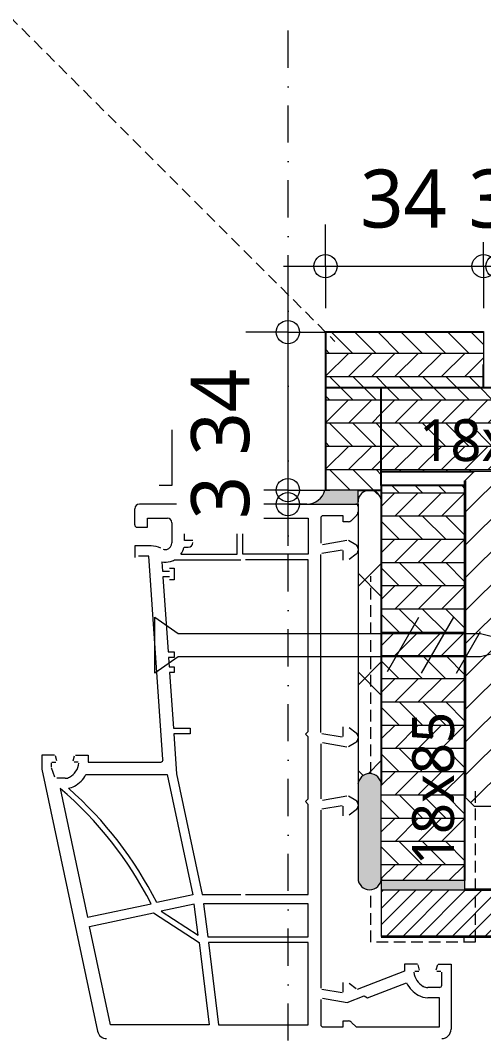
# Model space of a CAD drawing. Header units: millimetres. Extents: x 6732 to 10947, y 894 to 9086.
# Drawn here: x 9355.2 to 9454.8, y 3157.5 to 3376.6 of the extents above; entities that cross this region are included whole.
import ezdxf

# ---------------------------------------------------------------- set-up
doc = ezdxf.new("R2010")
doc.units = ezdxf.units.MM
doc.linetypes.add('MV_hidden', pattern=[3.75, 2.5, -1.25])
doc.linetypes.add('MV_stramien', pattern=[16, 8, -4, 0, -4])
for name, color, linetype, lineweight in [('A-ANNO-DIMS', 211, 'Continuous', 13), ('A-ANNO-DIMS-5', 211, 'Continuous', 13), ('A-DETL', 90, 'Continuous', 13), ('A-DETL-GENF', 92, 'Continuous', 18), ('A-DETL-MEDM', 33, 'Continuous', 25), ('G-ANNO-TEXT', 231, 'Continuous', 13)]:
    doc.layers.add(name, color=color, linetype=linetype, lineweight=lineweight)
doc.styles.add('Segoe UI_2', font='segoeui.ttf', dxfattribs={"height": 12.5})
doc.styles.add('Segoe UI_3', font='segoeui.ttf', dxfattribs={"height": 9})
doc.dimstyles.new('2_5_mm_1', dxfattribs={"dimscale": 304.8, "dimtxt": 13.092049, "dimasz": 0.016404, "dimexe": 0.029528, "dimexo": 0.0625, "dimgap": 0.014764, "dimtad": 1, "dimdec": 0, "dimzin": 0, "dimdsep": 46, "dimtxsty": 'Segoe UI_2', "dimblk1": 'DOTBLANK', "dimblk2": 'DOTBLANK', "dimsah": 1, "dimcen": 0.09, "dimdle": 0.029528, "dimazin": 0, "dimtfac": 1, "dimtdec": 4, "dimtix": 1, "dimtmove": 0, "dimatfit": 3, "dimfxl": 0.029528, "dimfxlon": 1, "dimtvp": 1, "dimtfill": 1, "dimtolj": 1, "dimtzin": 0, "dimarcsym": 2})
pattern_1 = [(0, (0, 0), (0, 5), [50, 0]), (45, (0, 0), (5.0006592, 0), [7.071, -7.071]), (315, (0, 0), (5.0006592, 0), [7.071, -7.071])]

# ---------------------------------------------------------------- blocks, each defined once
blk = doc.blocks.new('28 schroef - 5_0x80-4440999-Details Strandbaak Patio Woning')
at = {"layer": 'A-DETL-GENF', "lineweight": 13}
h = blk.add_hatch(dxfattribs=at)
h.set_pattern_fill('FP_31', color=256, style=0, pattern_type=2)
h.set_pattern_definition([(240, (0, 0), (-11.2583, 6.5), [])])
h.paths.add_polyline_path([(50, -6), (70, -6), (70, 6), (50, 6)])
h = blk.add_hatch(dxfattribs=at)
h.set_pattern_fill('FP_32', color=256, style=0, pattern_type=2)
h.set_pattern_definition([(240, (7.5, 0), (-11.2583, 6.5), [])])
h.paths.add_polyline_path([(50, -6), (70, -6), (70, 6), (50, 6)])
for p, q in [((0, -6), (0, 6)), ((0, 6), (5, 2.5)), ((5, 2.5), (70, 2.5)), ((70, 2.5), (80, 0)), ((80, 0), (70, -2.5)), ((5, -2.5), (0, -6)), ((70, -2.5), (5, -2.5))]:
    blk.add_line(p, q, dxfattribs=at)
blk = doc.blocks.new('DIMBLOCK204-Details Strandbaak Patio Woning')
at = {"layer": 'A-ANNO-DIMS-5'}
for p, q in [((9420.84, 3323.72), (9420.84, 3332.72)), ((9454.84, 3323.72), (9454.84, 3332.72)), ((9411.84, 3323.72), (9454.84, 3323.72)), ((9420.84, 3323.72), (9420.84, 3314.72)), ((9454.84, 3323.72), (9454.84, 3314.72))]:
    blk.add_line(p, q, dxfattribs=at)
for centre in [(9420.84, 3323.72), (9454.84, 3323.72)]:
    blk.add_circle(centre, 2.5, dxfattribs=at)
at = {"layer": 'A-ANNO-DIMS-5', "color": 0, "insert": (9428.32, 3344.53), "char_height": 12.5, "width": 22.8516, "attachment_point": 1, "line_spacing_factor": 1.142579, "style": 'Segoe UI_2', "bg_fill": 3, "box_fill_scale": 1.25, "bg_fill_color": 9, "bg_fill_true_color": 13158600, "bg_fill_transparency": 0}
blk.add_mtext('34', dxfattribs=at)
blk = doc.blocks.new('_DotBlank')
at = {"color": 0, "linetype": 'ByBlock', "lineweight": -2}
blk.add_line((-0.5, 0), (-1, 0), dxfattribs=at)
blk.add_circle((0, 0), 0.5, dxfattribs=at)
blk = doc.blocks.new('DIMBLOCK205-Details Strandbaak Patio Woning')
at = {"layer": 'A-ANNO-DIMS-5'}
for p, q in [((9454.84, 3323.72), (9454.84, 3332.72)), ((9457.84, 3323.72), (9457.84, 3332.72)), ((9454.84, 3323.72), (9466.84, 3323.72)), ((9454.84, 3323.72), (9454.84, 3314.72)), ((9457.84, 3323.72), (9457.84, 3314.72))]:
    blk.add_line(p, q, dxfattribs=at)
for centre in [(9454.84, 3323.72), (9457.84, 3323.72)]:
    blk.add_circle(centre, 2.5, dxfattribs=at)
at = {"layer": 'A-ANNO-DIMS-5', "color": 0, "insert": (9451.58, 3344.53), "char_height": 12.5, "width": 11.4258, "attachment_point": 1, "line_spacing_factor": 1.142579, "style": 'Segoe UI_2', "bg_fill": 3, "box_fill_scale": 1.25, "bg_fill_color": 9, "bg_fill_true_color": 13158600, "bg_fill_transparency": 0}
blk.add_mtext('3', dxfattribs=at)
blk = doc.blocks.new('DIMBLOCK206-Details Strandbaak Patio Woning')
at = {"layer": 'A-ANNO-DIMS-5'}
for p, q in [((9412.75, 3318.55), (9412.75, 3275.55)), ((9412.75, 3309.55), (9403.75, 3309.55)), ((9412.75, 3309.55), (9421.75, 3309.55)), ((9412.75, 3275.55), (9403.75, 3275.55)), ((9412.75, 3275.55), (9421.75, 3275.55))]:
    blk.add_line(p, q, dxfattribs=at)
for centre in [(9412.75, 3309.55), (9412.75, 3275.55)]:
    blk.add_circle(centre, 2.5, dxfattribs=at)
at = {"layer": 'A-ANNO-DIMS-5', "color": 0, "insert": (9391.94, 3283.02), "char_height": 12.5, "width": 22.8516, "attachment_point": 1, "rotation": 90, "line_spacing_factor": 1.142579, "style": 'Segoe UI_2', "bg_fill": 3, "box_fill_scale": 1.25, "bg_fill_color": 9, "bg_fill_true_color": 13158600, "bg_fill_transparency": 0}
blk.add_mtext('34', dxfattribs=at)
blk = doc.blocks.new('DIMBLOCK207-Details Strandbaak Patio Woning')
at = {"layer": 'A-ANNO-DIMS-5'}
for p, q in [((9412.75, 3275.55), (9403.75, 3275.55)), ((9412.75, 3275.55), (9412.75, 3263.55)), ((9412.75, 3275.55), (9421.75, 3275.55)), ((9412.75, 3272.55), (9403.75, 3272.55)), ((9412.75, 3272.55), (9421.75, 3272.55))]:
    blk.add_line(p, q, dxfattribs=at)
for centre in [(9412.75, 3275.55), (9412.75, 3272.55)]:
    blk.add_circle(centre, 2.5, dxfattribs=at)
at = {"layer": 'A-ANNO-DIMS-5', "color": 0, "insert": (9391.94, 3269.29), "char_height": 12.5, "width": 11.4258, "attachment_point": 1, "rotation": 90, "line_spacing_factor": 1.142579, "style": 'Segoe UI_2', "bg_fill": 3, "box_fill_scale": 1.25, "bg_fill_color": 9, "bg_fill_true_color": 13158600, "bg_fill_transparency": 0}
blk.add_mtext('3', dxfattribs=at)

msp = doc.modelspace()

# ---------------------------------------------------------------- hatches: boundary and pattern name
at = {"layer": 'A-DETL-GENF', "lineweight": 13}
h = msp.add_hatch(dxfattribs=at)
h.set_pattern_fill('FP_7', color=254, style=0, pattern_type=2)
h.set_pattern_definition(pattern_1)
h.paths.add_polyline_path([(9432.84, 3297.55), (9454.84, 3297.55), (9454.84, 3309.55), (9420.84, 3309.55), (9420.84, 3297.55)])
h = msp.add_hatch(dxfattribs=at)
h.set_pattern_fill('FP_7', color=254, style=0, pattern_type=2)
h.set_pattern_definition(pattern_1)
h.paths.add_polyline_path([(9427.84, 3275.55), (9432.84, 3275.55), (9432.84, 3297.55), (9420.84, 3297.55), (9420.84, 3275.55)])
h = msp.add_hatch(dxfattribs=at)
h.set_pattern_fill('FP_7', color=254, style=0, pattern_type=2)
h.set_pattern_definition(pattern_1)
h.paths.add_polyline_path([(9452.84, 3279.55), (9538.84, 3279.55), (9538.84, 3297.55), (9432.84, 3297.55), (9432.84, 3279.55), (9450.84, 3279.55)])
h = msp.add_hatch(dxfattribs=at)
h.set_pattern_fill('FP_41', color=254, style=0, pattern_type=2)
h.set_pattern_definition([(45, (0, 0), (-1.76776695, 1.76776695), [])])
h.paths.add_polyline_path([(9492.05, 3179.55), (9550.84, 3179.55), (9550.84, 3297.55), (9540.84, 3297.55), (9540.84, 3189.55), (9432.84, 3189.55), (9432.84, 3179.55), (9455.83, 3179.55)])
h = msp.add_hatch(dxfattribs=at)
h.set_pattern_fill('FP_17', color=250, style=0, pattern_type=2)
h.set_pattern_definition([(45, (0, 0), (-3.535534, 3.535534), [])])
h.paths.add_polyline_path([(9452.84, 3207.55), (9520.84, 3207.55), (9522.84, 3209.55), (9522.84, 3277.55), (9520.84, 3279.55), (9452.84, 3279.55), (9450.84, 3277.55), (9450.84, 3209.55)])
at = {"layer": 'A-DETL-GENF'}
for color, points in [(1, [(9416.84, 3272.55), (9427.84, 3272.55), (9427.84, 3275.55), (9420.72, 3275.55), (9420.41, 3274.73), (9419.92, 3273.99), (9419.29, 3273.38), (9418.55, 3272.93), (9417.72, 3272.64)]), (7, [(9430.34, 3189.57), (9430.99, 3189.66), (9431.59, 3189.9), (9432.11, 3190.3), (9432.51, 3190.82), (9432.76, 3191.42), (9432.84, 3192.07), (9432.84, 3212.07), (9432.76, 3212.72), (9432.51, 3213.32), (9432.11, 3213.84), (9431.59, 3214.23), (9430.99, 3214.48), (9430.34, 3214.57), (9429.7, 3214.48), (9429.09, 3214.23), (9428.58, 3213.84), (9428.18, 3213.32), (9427.93, 3212.72), (9427.84, 3212.07), (9427.84, 3192.07), (9427.93, 3191.42), (9428.18, 3190.82), (9428.58, 3190.3), (9429.09, 3189.9), (9429.7, 3189.66)]), (8, [(9450.84, 3189.55), (9450.84, 3191.55), (9432.84, 3191.55), (9432.84, 3189.55)])]:
    msp.add_hatch(color=color, dxfattribs=at).paths.add_polyline_path(points)
at = {"layer": 'A-DETL-GENF', "lineweight": 13}
h = msp.add_hatch(dxfattribs=at)
h.set_pattern_fill('FP_28', color=251, style=0, pattern_type=2)
h.set_pattern_definition([(45, (0, 0), (-10.606602, 10.606602), []), (135, (0, 0), (-10.606602, -10.606602), [])])
h.paths.add_polyline_path([(9427.84, 3212.07), (9427.93, 3212.72), (9428.18, 3213.32), (9428.58, 3213.84), (9429.09, 3214.23), (9429.7, 3214.48), (9430.34, 3214.57), (9430.99, 3214.48), (9431.59, 3214.23), (9432.11, 3213.84), (9432.51, 3213.32), (9432.76, 3212.72), (9432.84, 3212.07), (9432.84, 3273.05), (9432.76, 3273.69), (9432.51, 3274.3), (9432.11, 3274.81), (9431.59, 3275.21), (9430.99, 3275.46), (9430.34, 3275.55), (9429.7, 3275.46), (9429.09, 3275.21), (9428.58, 3274.81), (9428.18, 3274.3), (9427.93, 3273.69), (9427.84, 3272.64), (9427.84, 3212.72)])
h = msp.add_hatch(dxfattribs=at)
h.set_pattern_fill('FP_7', color=254, style=0, pattern_type=2)
h.set_pattern_definition(pattern_1)
h.paths.add_polyline_path([(9432.84, 3191.55), (9450.84, 3191.55), (9450.84, 3276.55), (9432.84, 3276.55), (9432.84, 3192.07)])

# ---------------------------------------------------------------- linework, layer by layer
at = {"layer": 'A-DETL', "linetype": 'MV_stramien', "lineweight": 18}
msp.add_line((9412.84, 3028.33), (9412.84, 3571.95), dxfattribs=at)
at = {"layer": 'A-DETL', "linetype": 'MV_hidden', "lineweight": 18}
for p, q in [((9299.84, 3430.55), (9422.84, 3307.55)), ((9430.56, 3214.54), (9430.56, 3257.01)), ((9430.56, 3214.54), (9430.56, 3257.01)), ((9453.04, 3210.78), (9453.04, 3178.28)), ((9430.56, 3178.28), (9430.56, 3189.6)), ((9430.56, 3178.28), (9430.56, 3189.6)), ((9450.59, 3179.55), (9450.59, 3178.28)), ((9453.04, 3178.28), (9430.56, 3178.28))]:
    msp.add_line(p, q, dxfattribs=at)
at = {"layer": 'A-DETL'}
for p, q in [((9453.84, 3342.56), (9453.84, 3345.31)), ((9441.84, 3342.56), (9453.84, 3342.56)), ((9387.83, 3288.55), (9387.83, 3276.55)), ((9387.83, 3276.55), (9385.08, 3276.55)), ((9379.84, 3268.05), (9379.84, 3271.55)), ((9416.29, 3272.55), (9380.84, 3272.55)), ((9416.84, 3272.55), (9416.29, 3272.55)), ((9427.84, 3272.05), (9427.84, 3270.86)), ((9382.54, 3267.55), (9382.54, 3269.55)), ((9382.54, 3269.55), (9386.84, 3269.55)), ((9387.84, 3268.55), (9387.84, 3264.23)), ((9401.84, 3269.55), (9390.54, 3269.55)), ((9390.54, 3269.55), (9390.54, 3267.85)), ((9401.84, 3261.75), (9401.84, 3269.55)), ((9403.04, 3261.75), (9403.04, 3269.55)), ((9403.04, 3269.55), (9417.14, 3269.55)), ((9417.14, 3269.55), (9417.14, 3261.75)), ((9419.84, 3269.55), (9419.84, 3264.11)), ((9424.64, 3270.05), (9420.34, 3270.05)), ((9424.64, 3268.75), (9424.64, 3270.05)), ((9425.73, 3268.75), (9424.64, 3268.75)), ((9427.55, 3270.15), (9426.44, 3269.04)), ((9380.34, 3267.55), (9382.54, 3267.55)), ((9390.54, 3267.85), (9391.34, 3267.85)), ((9390.54, 3264.75), (9390.54, 3266.35)), ((9390.54, 3266.35), (9392.34, 3266.35)), ((9392.34, 3264.75), (9390.54, 3264.75)), ((9425.46, 3264.74), (9420.2, 3263.81)), ((9427.34, 3263.78), (9425.79, 3264.68)), ((9383.34, 3263.55), (9379.84, 3263.55)), ((9379.84, 3263.55), (9379.84, 3261.05)), ((9390.43, 3263.25), (9391.34, 3263.25)), ((9420.09, 3261.96), (9424.41, 3262.73)), ((9424.64, 3260.45), (9424.64, 3262.53)), ((9382.84, 3261.35), (9380.67, 3261.35)), ((9385.9, 3217.58), (9382.84, 3261.35)), ((9385.64, 3260.13), (9385.78, 3258.1)), ((9388.35, 3260.55), (9402.64, 3260.55)), ((9389.73, 3261.75), (9401.84, 3261.75)), ((9417.14, 3261.75), (9403.04, 3261.75)), ((9417.14, 3260.55), (9403.64, 3260.55)), ((9417.14, 3223.65), (9417.14, 3260.55)), ((9419.84, 3223.42), (9419.84, 3261.67)), ((9427.43, 3261.74), (9425.91, 3260.64)), ((9385.78, 3258.1), (9387.34, 3258.1)), ((9387.34, 3258.75), (9388.34, 3258.75)), ((9388.34, 3258.75), (9388.34, 3256.25)), ((9387.34, 3256.9), (9385.86, 3256.9)), ((9385.86, 3256.9), (9386.99, 3240.75)), ((9388.34, 3256.25), (9387.34, 3256.25)), ((9386.99, 3240.75), (9388.34, 3240.75)), ((9388.34, 3240.75), (9388.34, 3239.55)), ((9388.34, 3239.55), (9387.08, 3239.55)), ((9387.08, 3239.55), (9387.22, 3237.55)), ((9387.22, 3237.55), (9388.34, 3237.55)), ((9388.34, 3236.35), (9387.3, 3236.35)), ((9387.3, 3236.35), (9388.14, 3224.35)), ((9388.34, 3237.55), (9388.34, 3236.35)), ((9388.14, 3224.35), (9391.74, 3224.35)), ((9391.74, 3223.15), (9388.22, 3223.15)), ((9388.22, 3223.15), (9388.82, 3214.55)), ((9391.74, 3224.35), (9391.74, 3223.15)), ((9416.54, 3223.05), (9417.14, 3223.65)), ((9417.14, 3222.45), (9416.54, 3223.05)), ((9424.41, 3222.37), (9420.09, 3223.13)), ((9424.64, 3222.56), (9424.64, 3224.65)), ((9425.91, 3224.45), (9427.43, 3223.35)), ((9417.14, 3209.15), (9417.14, 3222.45)), ((9419.84, 3220.99), (9419.84, 3209.11)), ((9420.2, 3221.28), (9425.46, 3220.35)), ((9425.79, 3220.41), (9427.34, 3221.31)), ((9362.6, 3218.55), (9359.84, 3218.55)), ((9359.84, 3218.55), (9359.84, 3215.55)), ((9363.09, 3217.3), (9362.79, 3218.4)), ((9366.6, 3217.3), (9366.9, 3218.4)), ((9367.09, 3218.55), (9369.84, 3218.55)), ((9369.84, 3218.55), (9369.84, 3217.05)), ((9361.84, 3216.85), (9361.84, 3216.03)), ((9362.04, 3217.05), (9362.89, 3217.05)), ((9367.64, 3217.05), (9366.79, 3217.05)), ((9369.84, 3217.05), (9385.41, 3217.05)), ((9359.84, 3215.55), (9367.31, 3180.43)), ((9361.87, 3215.86), (9362.6, 3213.87)), ((9369.33, 3214.35), (9386.82, 3214.35)), ((9386.82, 3214.35), (9392.32, 3188.46)), ((9388.82, 3214.55), (9394.35, 3188.55)), ((9364.84, 3213.55), (9363.07, 3213.55)), ((9363.8, 3211.35), (9369.69, 3183.65)), ((9425.46, 3209.74), (9420.2, 3208.81)), ((9427.34, 3208.78), (9425.79, 3209.68)), ((9416.54, 3208.55), (9417.14, 3209.15)), ((9417.14, 3207.95), (9416.54, 3208.55)), ((9417.14, 3188.55), (9417.14, 3207.95)), ((9420.09, 3206.96), (9424.41, 3207.73)), ((9424.64, 3205.45), (9424.64, 3207.53)), ((9419.84, 3206.67), (9419.84, 3168.42)), ((9427.43, 3206.74), (9425.91, 3205.64)), ((9392.32, 3188.46), (9384.55, 3186.8)), ((9394.35, 3188.55), (9402.64, 3188.55)), ((9403.64, 3188.55), (9417.14, 3188.55)), ((9369.69, 3183.65), (9383.34, 3186.55)), ((9392.64, 3186.48), (9385.5, 3184.96)), ((9393.46, 3179.8), (9392.64, 3186.48)), ((9394.64, 3186.55), (9395.52, 3179.45)), ((9417.14, 3186.55), (9394.64, 3186.55)), ((9417.14, 3179.45), (9417.14, 3186.55)), ((9370.11, 3181.69), (9383.84, 3184.61)), ((9383.84, 3184.61), (9393.65, 3178.24)), ((9385.5, 3184.96), (9393.46, 3179.8)), ((9374.6, 3160.55), (9370.11, 3181.69)), ((9367.31, 3180.43), (9371.84, 3159.13)), ((9395.52, 3179.45), (9417.14, 3179.45)), ((9393.65, 3178.24), (9395.83, 3160.55)), ((9417.14, 3178.25), (9395.66, 3178.25)), ((9395.66, 3178.25), (9397.84, 3160.55)), ((9417.14, 3160.55), (9417.14, 3178.25)), ((9440.6, 3173.55), (9437.84, 3173.55)), ((9437.84, 3173.55), (9437.84, 3172.05)), ((9441.09, 3172.3), (9440.79, 3173.4)), ((9444.9, 3173.4), (9444.6, 3172.3)), ((9445.09, 3173.55), (9447.84, 3173.55)), ((9447.84, 3173.55), (9447.84, 3159.55)), ((9437.84, 3172.05), (9427.65, 3168.13)), ((9440.04, 3172.05), (9440.89, 3172.05)), ((9444.79, 3172.05), (9445.64, 3172.05)), ((9445.84, 3169.05), (9445.84, 3171.85)), ((9424.41, 3167.37), (9420.09, 3168.13)), ((9424.64, 3167.56), (9424.64, 3169.65)), ((9425.91, 3169.45), (9427.43, 3168.35)), ((9429.88, 3166.31), (9438.27, 3169.53)), ((9445.34, 3168.55), (9442.84, 3168.55)), ((9419.84, 3165.99), (9419.84, 3160.55)), ((9420.2, 3166.28), (9425.53, 3165.34)), ((9425.53, 3165.34), (9429.15, 3166.73)), ((9429.15, 3166.73), (9429.88, 3166.31)), ((9445.34, 3166.35), (9442.84, 3166.35)), ((9445.34, 3160.05), (9445.34, 3166.35)), ((9424.64, 3160.05), (9424.64, 3161.35)), ((9424.64, 3161.35), (9425.73, 3161.35)), ((9395.83, 3160.55), (9374.6, 3160.55)), ((9397.84, 3160.55), (9417.14, 3160.55)), ((9420.34, 3160.05), (9424.64, 3160.05)), ((9426.44, 3161.05), (9427.44, 3160.05)), ((9427.44, 3160.05), (9445.34, 3160.05))]:
    msp.add_line(p, q, dxfattribs=at)
at = {"layer": 'A-DETL', "lineweight": 18}
for p, q in [((9454.84, 3309.67), (9454.84, 3302.55)), ((9452.84, 3279.55), (9450.84, 3277.55)), ((9482.19, 3279.55), (9452.84, 3279.55)), ((9427.84, 3275.55), (9420.72, 3275.55)), ((9427.84, 3272.55), (9427.84, 3275.55)), ((9432.84, 3212.07), (9432.84, 3273.05)), ((9416.84, 3272.55), (9427.84, 3272.55)), ((9427.84, 3272.55), (9427.84, 3212.07)), ((9427.84, 3212.07), (9427.84, 3192.07)), ((9432.84, 3192.07), (9432.84, 3212.07)), ((9450.84, 3209.55), (9452.84, 3207.55)), ((9452.84, 3207.55), (9465.04, 3207.55)), ((9432.84, 3191.55), (9432.84, 3189.55)), ((9450.84, 3191.55), (9432.84, 3191.55)), ((9450.84, 3189.55), (9450.84, 3191.55)), ((9432.84, 3189.55), (9432.84, 3179.55)), ((9432.84, 3189.55), (9450.84, 3189.55))]:
    msp.add_line(p, q, dxfattribs=at)
at = {"layer": 'A-DETL', "lineweight": 35}
for p, q in [((9450.84, 3277.55), (9450.84, 3248.2)), ((9450.84, 3248.2), (9450.84, 3236.2)), ((9450.84, 3236.2), (9450.84, 3209.55)), ((9465.04, 3189.55), (9450.84, 3189.55)), ((9432.84, 3179.55), (9550.84, 3179.55))]:
    msp.add_line(p, q, dxfattribs=at)
at = {"layer": 'A-DETL', "lineweight": 18}
for centre, radius, start, end in [((9416.84, 3276.55), 4, 270, 345.5225), ((9430.34, 3273.05), 2.5, 360, 180), ((9430.34, 3212.07), 2.5, 360, 180), ((9430.34, 3212.07), 2.5, 360, 180), ((9430.34, 3192.07), 2.5, 180, 0)]:
    msp.add_arc(centre, radius, start, end, dxfattribs=at)
at = {"layer": 'A-DETL'}
for centre, radius, start, end in [((9380.84, 3271.55), 1, 90, 180), ((9427.34, 3272.05), 0.5, 0, 90), ((9426.84, 3270.86), 1, 315, 0), ((9386.84, 3268.55), 1, 0, 90), ((9420.34, 3269.55), 0.5, 90, 180), ((9425.73, 3269.75), 1, 270, 315), ((9380.34, 3268.05), 0.5, 180, 270), ((9391.34, 3266.85), 1, 0, 90), ((9386.34, 3264.23), 1.5, 285.7911, 0), ((9391.34, 3264.25), 1, 270, 0), ((9383.34, 3258.55), 5, 65, 90), ((9386.43, 3263.95), 1.2, 245, 285.7911), ((9386.34, 3264.23), 4.2, 323.6624, 346.3848), ((9426.84, 3262.92), 1, 0, 60), ((9426.84, 3262.55), 1, 306, 0), ((9386.43, 3263.95), 3.9, 258.3162, 285.7911), ((9386.34, 3264.23), 4.2, 285.7911, 298.5672), ((9426.84, 3222.54), 1, 0, 54), ((9426.84, 3222.17), 1, 300, 0), ((9363.87, 3217.29), 4, 299.131, 353.2443), ((9385.41, 3217.55), 0.5, 270, 4), ((9364.84, 3215.55), 2, 270, 299.131), ((9363.87, 3217.29), 6.2, 299.131, 331.6195), ((9364.84, 3215.55), 4.2, 279.8957, 299.131), ((9311.96, 3150.42), 80, 26.8433, 49.6012), ((9311.96, 3150.42), 81.2, 26.619, 48.6828), ((9426.84, 3207.92), 1, 0, 60), ((9426.84, 3207.55), 1, 306, 0), ((9443.82, 3172.29), 4, 186.7557, 240.869), ((9443.82, 3172.29), 6.2, 206.4593, 240.869), ((9442.84, 3170.55), 2, 240.869, 270), ((9445.34, 3169.05), 0.5, 270, 0), ((9442.84, 3170.55), 4.2, 240.869, 270), ((9425.73, 3160.35), 1, 45, 90), ((9373.79, 3159.55), 2, 192, 270), ((9420.34, 3160.55), 0.5, 180, 270), ((9445.84, 3159.55), 2, 270, 0)]:
    msp.add_arc(centre, radius, start, end, dxfattribs=at)
at = {"layer": 'A-DETL-MEDM'}
for p, q in [((9454.84, 3309.55), (9420.84, 3309.55)), ((9420.84, 3309.55), (9420.84, 3297.55)), ((9454.84, 3297.55), (9454.84, 3302.55)), ((9432.84, 3297.55), (9420.84, 3297.55)), ((9420.84, 3297.55), (9420.84, 3275.55)), ((9518.32, 3297.55), (9432.84, 3297.55)), ((9432.84, 3276.55), (9432.84, 3297.55)), ((9432.84, 3279.55), (9452.84, 3279.55)), ((9427.84, 3275.55), (9432.84, 3275.55)), ((9450.84, 3276.55), (9432.84, 3276.55)), ((9432.84, 3276.55), (9432.84, 3212.07)), ((9450.84, 3191.55), (9450.84, 3209.55)), ((9432.84, 3192.07), (9432.84, 3191.55))]:
    msp.add_line(p, q, dxfattribs=at)

# ---------------------------------------------------------------- block references
at = {"layer": 'A-DETL-GENF', "lineweight": 13}
msp.add_blockref('28 schroef - 5_0x80-4440999-Details Strandbaak Patio Woning', (9384.18, 3242.2), dxfattribs=at)

# ---------------------------------------------------------------- texts
at = {"layer": 'G-ANNO-TEXT', "color": 7, "insert": (9440.99, 3290.8), "char_height": 9, "width": 51.308, "attachment_point": 1, "style": 'Segoe UI_3'}
msp.add_mtext('18x106', dxfattribs=at)
at = {"layer": 'G-ANNO-TEXT', "color": 7, "insert": (9439.48, 3194.84), "char_height": 9, "width": 42.4894, "attachment_point": 1, "rotation": 90, "style": 'Segoe UI_3'}
msp.add_mtext('18x85', dxfattribs=at)

# ---------------------------------------------------------------- next in the draw order: dimensions: what is measured, and where the dimension line sits
at = {"layer": 'A-ANNO-DIMS'}
dim = msp.add_linear_dim(base=(9454.84, 3323.72), p1=(9420.84, 3314.72), p2=(9454.84, 3314.72), dimstyle='2_5_mm_1', override={"dimpost": '<>', "dimfxl": 34}, dxfattribs=at)
dim.commit()
dim.dimension.update_dxf_attribs({"geometry": 'DIMBLOCK204-Details Strandbaak Patio Woning', "text_midpoint": (9437.84, 3334.68)})

# ---------------------------------------------------------------- next in the draw order: dimensions: what is measured, and where the dimension line sits
dim = msp.add_linear_dim(base=(9457.84, 3323.72), p1=(9454.84, 3314.72), p2=(9457.84, 3332.72), dimstyle='2_5_mm_1', override={"dimpost": '<>', "dimfxl": 18.248289}, dxfattribs=at)
dim.commit()
dim.dimension.update_dxf_attribs({"geometry": 'DIMBLOCK205-Details Strandbaak Patio Woning', "text_midpoint": (9456.34, 3334.68)})
dim = msp.add_linear_dim(base=(9412.75, 3275.55), p1=(9421.75, 3309.55), p2=(9421.75, 3275.55), angle=90, dimstyle='2_5_mm_1', override={"dimpost": '<>', "dimfxl": 34}, dxfattribs=at)
dim.commit()
dim.dimension.update_dxf_attribs({"geometry": 'DIMBLOCK206-Details Strandbaak Patio Woning', "text_midpoint": (9401.78, 3292.55)})

# ---------------------------------------------------------------- next in the draw order: dimensions: what is measured, and where the dimension line sits
dim = msp.add_linear_dim(base=(9412.75, 3272.55), p1=(9421.75, 3275.55), p2=(9421.75, 3272.55), angle=90, dimstyle='2_5_mm_1', override={"dimpost": '<>', "dimfxl": 3.000011}, dxfattribs=at)
dim.commit()
dim.dimension.update_dxf_attribs({"geometry": 'DIMBLOCK207-Details Strandbaak Patio Woning', "text_midpoint": (9401.78, 3274.05)})

doc.saveas('drawing.dxf')
